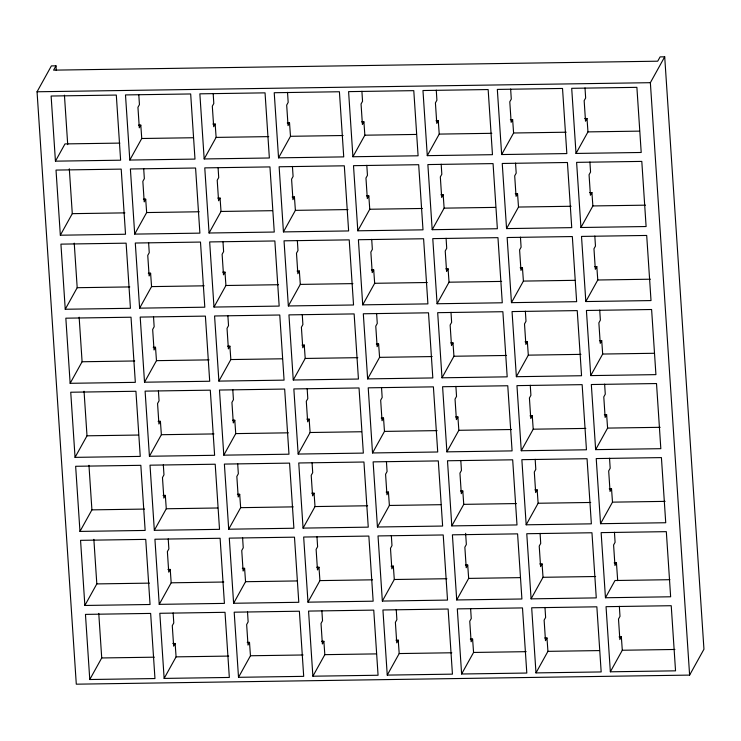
<?xml version="1.0" encoding="UTF-8"?>
<svg xmlns="http://www.w3.org/2000/svg" width="741" height="741" viewBox="0 0 741 741"><rect width="100%" height="100%" fill="white"/><g stroke="black" fill="none" stroke-linecap="round" stroke-linejoin="round"><path stroke-width="1.11" d="M55.983 65.838L53.593 70.145L657.721 61.197L660.111 56.881L664.705 56.816L703.95 649.227L689.612 675.097L76.295 684.184L37.05 91.773L51.388 65.903L55.983 65.838L56.288 70.46M55.436 161.158L51.12 96.024L116.309 95.061L120.616 160.195L55.436 161.158L64.995 143.911L119.885 143.096M60.336 235.212L56.02 170.078L121.209 169.115L125.525 234.239L60.336 235.212L72.285 213.658L69.311 168.791M138.521 125.155L140.799 125.118L139.299 127.813L137.946 107.297L139.438 104.601L138.789 94.561M129.805 160.056L125.488 94.922L190.678 93.959L194.985 159.093L129.805 160.056L141.753 138.502L140.799 125.118M65.245 309.256L60.929 244.132L126.118 243.168L130.435 308.293L65.245 309.256L77.194 287.703L74.239 243.141M143.421 199.209L145.699 199.172L144.208 201.867L142.846 181.341L144.347 178.646L143.698 168.615M134.705 234.11L130.388 168.976L195.578 168.012L199.894 233.137L134.705 234.11L146.653 212.556L145.699 199.172M70.145 383.31L65.838 318.185L131.018 317.213L135.334 382.347L70.145 383.31L82.094 361.756L79.148 317.194M212.889 124.053L215.168 124.016L213.677 126.711L212.315 106.195L213.806 103.499L213.167 93.459M204.173 158.954L199.857 93.829L265.046 92.857L269.363 157.99L204.173 158.954L216.122 137.4L215.168 124.016M148.33 273.253L150.608 273.225L149.117 275.921L147.755 255.395L149.247 252.7L148.608 242.668M139.614 308.163L135.297 243.029L200.487 242.066L204.803 307.191L139.614 308.163L151.562 286.6L150.608 273.225M75.054 457.364L70.738 392.23L135.927 391.267L140.244 456.4L75.054 457.364L87.003 435.81L84.048 391.248M217.789 198.106L220.068 198.069L218.576 200.765L217.215 180.239L218.715 177.544L218.067 167.512M209.073 233.007L204.766 167.874L269.946 166.91L274.263 232.044L209.073 233.007L221.022 211.454L220.068 198.069M153.239 347.307L155.517 347.27L154.017 349.965L152.665 329.449L154.156 326.753L153.507 316.713M144.523 382.208L140.206 317.083L205.396 316.111L209.703 381.245L144.523 382.208L156.471 360.654L155.517 347.27M287.258 122.95L289.536 122.913L288.045 125.609L286.684 105.092L288.175 102.397L287.536 92.356M278.542 157.852L274.226 92.727L339.415 91.754L343.731 156.888L278.542 157.852L290.491 136.298L289.536 122.913M79.963 531.417L75.647 466.284L140.836 465.32L145.153 530.445L79.963 531.417L91.912 509.864L88.957 465.302M222.698 272.151L224.977 272.123L223.486 274.818L222.124 254.293L223.615 251.597L222.976 241.566M213.982 307.061L209.666 241.927L274.855 240.964L279.172 306.089L213.982 307.061L225.931 285.498L224.977 272.123M158.139 421.36L160.417 421.323L158.926 424.019L157.564 403.502L159.065 400.807L158.417 390.766M149.423 456.261L145.106 391.128L210.296 390.164L214.612 455.298L149.423 456.261L161.371 434.708L160.417 421.323M292.158 197.004L294.436 196.967L292.945 199.662L291.584 179.137L293.084 176.451L292.436 166.41M283.442 231.905L279.135 166.771L344.315 165.808L348.631 230.942L283.442 231.905L295.39 210.351L294.436 196.967M84.863 605.462L80.556 540.337L145.736 539.374L150.053 604.499L84.863 605.462L96.812 583.908L93.866 539.346M227.607 346.204L229.886 346.167L228.385 348.863L227.033 328.346L228.524 325.651L227.876 315.61M218.891 381.106L214.575 315.981L279.765 315.008L284.072 380.142L218.891 381.106L230.84 359.552L229.886 346.167M361.627 121.848L363.905 121.811L362.414 124.507L361.052 103.99L362.544 101.295L361.904 91.254M352.911 156.749L348.594 91.625L413.784 90.652L418.1 155.786L352.911 156.749L364.859 135.195L363.905 121.811M163.048 495.414L165.326 495.377L163.835 498.072L162.474 477.547L163.965 474.851L163.326 464.82M154.332 530.315L150.015 465.181L215.205 464.218L219.521 529.343L154.332 530.315L166.28 508.761L165.326 495.377M297.067 271.049L299.345 271.021L297.854 273.716L296.493 253.19L297.984 250.495L297.345 240.464M288.351 305.959L284.035 240.825L349.224 239.862L353.54 304.986L288.351 305.959L300.3 284.396L299.345 271.021M89.772 679.516L85.456 614.391L150.645 613.418L154.962 678.552L89.772 679.516L101.721 657.962L98.766 613.4M232.507 420.258L234.786 420.221L233.295 422.916L231.933 402.4L233.434 399.705L232.785 389.664M223.791 455.159L219.475 390.035L284.664 389.062L288.981 454.196L223.791 455.159L235.74 433.605L234.786 420.221M366.536 195.902L368.814 195.865L367.314 198.56L365.961 178.035L367.453 175.348L366.804 165.308M167.957 569.458L170.235 569.431L168.735 572.117L167.383 551.6L168.874 548.905L168.226 538.874M357.81 230.803L353.503 165.669L418.684 164.706L423 229.84L357.81 230.803L369.759 209.249L368.814 195.865M159.232 604.36L154.925 539.235L220.105 538.272L224.421 603.396L159.232 604.36L171.18 582.806L170.235 569.431M301.976 345.102L304.255 345.065L302.763 347.761L301.402 327.244L302.893 324.549L302.254 314.508M293.26 380.003L288.944 314.879L354.133 313.915L358.44 379.04L293.26 380.003L305.209 358.449L304.255 345.065M435.995 120.746L438.274 120.709L436.782 123.404L435.421 102.888L436.912 100.192L436.273 90.152M427.279 155.647L422.963 90.522L488.152 89.55L492.469 154.684L427.279 155.647L439.228 134.093L438.274 120.709M237.416 494.312L239.695 494.275L238.204 496.97L236.842 476.444L238.333 473.749L237.694 463.718M228.7 529.213L224.384 464.079L289.574 463.116L293.89 528.24L228.7 529.213L240.649 507.659L239.695 494.275M371.436 269.946L373.714 269.919L372.223 272.614L370.861 252.088L372.353 249.393L371.713 239.362M362.72 304.857L358.403 239.723L423.593 238.759L427.909 303.884L362.72 304.857L374.668 283.294L373.714 269.919M172.857 643.512L175.135 643.475L173.644 646.171L172.282 625.654L173.774 622.959L173.135 612.918M164.141 678.413L159.824 613.289L225.014 612.316L229.33 677.45L164.141 678.413L176.089 656.859L175.135 643.475M306.876 419.156L309.154 419.119L307.663 421.814L306.302 401.298L307.802 398.602L307.154 388.562M298.16 454.057L293.844 388.932L359.033 387.96L363.349 453.094L298.16 454.057L310.108 432.503L309.154 419.119M440.904 194.8L443.183 194.763L441.682 197.458L440.33 176.932L441.821 174.246L441.173 164.206M432.188 229.701L427.872 164.567L493.061 163.604L497.368 228.737L432.188 229.701L444.128 208.147L443.183 194.763M242.326 568.356L244.604 568.328L243.104 571.024L241.751 550.498L243.243 547.803L242.594 537.771M233.61 603.267L229.293 538.133L294.483 537.169L298.79 602.294L233.61 603.267L245.549 581.704L244.604 568.328M376.345 344L378.623 343.963L377.132 346.658L375.77 326.142L377.262 323.447L376.623 313.406M367.629 378.901L363.312 313.776L428.502 312.813L432.818 377.938L367.629 378.901L379.577 357.347L378.623 343.963M510.364 119.644L512.642 119.607L511.151 122.302L509.789 101.786L511.281 99.09L510.642 89.05M501.648 154.545L497.331 89.42L562.521 88.448L566.837 153.582L501.648 154.545L513.596 132.991L512.642 119.607M311.785 493.21L314.064 493.173L312.572 495.868L311.211 475.342L312.702 472.656L312.063 462.616M303.069 528.111L298.753 462.977L363.942 462.014L368.258 527.147L303.069 528.111L315.018 506.557L314.064 493.173M445.804 268.844L448.083 268.816L446.591 271.512L445.23 250.986L446.721 248.291L446.082 238.259M247.225 642.41L249.504 642.373L248.013 645.068L246.651 624.552L248.142 621.856L247.503 611.816M437.088 303.754L432.772 238.621L497.961 237.657L502.278 302.782L437.088 303.754L449.037 282.191L448.083 268.816M238.509 677.311L234.193 612.186L299.383 611.214L303.699 676.348L238.509 677.311L250.458 655.757L249.504 642.373M381.245 418.054L383.523 418.017L382.032 420.712L380.67 400.196L382.171 397.5L381.522 387.46M372.528 452.955L368.221 387.83L433.402 386.858L437.718 451.991L372.528 452.955L384.477 431.401L383.523 418.017M515.273 193.697L517.551 193.66L516.051 196.356L514.699 175.839L516.19 173.144L515.541 163.103M506.557 228.599L502.241 163.465L567.43 162.501L571.737 227.635L506.557 228.599L518.505 207.045L517.551 193.66M316.694 567.254L318.973 567.226L317.472 569.922L316.12 549.396L317.611 546.701L316.963 536.669M307.978 602.164L303.662 537.03L368.851 536.067L373.158 601.192L307.978 602.164L319.927 580.601L318.973 567.226M450.713 342.898L452.992 342.861L451.501 345.556L450.139 325.04L451.63 322.344L450.991 312.304M441.997 377.799L437.681 312.674L502.87 311.711L507.187 376.836L441.997 377.799L453.946 356.245L452.992 342.861M584.732 118.541L587.011 118.504L585.52 121.2L584.158 100.683L585.649 97.988L585.01 87.947M576.016 153.443L571.7 88.318L636.889 87.345L641.206 152.479L576.016 153.443L587.965 131.889L587.011 118.504M386.154 492.107L388.432 492.07L386.941 494.766L385.579 474.24L387.071 471.554L386.431 461.513M377.438 527.008L373.121 461.875L438.311 460.911L442.627 526.045L377.438 527.008L389.386 505.455L388.432 492.07M520.173 267.742L522.451 267.714L520.96 270.409L519.598 249.884L521.099 247.188L520.451 237.157M321.594 641.308L323.873 641.271L322.381 643.966L321.02 623.45L322.52 620.754L321.872 610.714M511.457 302.652L507.14 237.518L572.33 236.555L576.646 301.68L511.457 302.652L523.405 281.089L522.451 267.714M312.878 676.209L308.562 611.084L373.751 610.112L378.067 675.246L312.878 676.209L324.827 654.655L323.873 641.271M455.613 416.951L457.901 416.914L456.4 419.61L455.039 399.093L456.539 396.398L455.891 386.357M689.612 675.097L650.366 82.686L664.705 56.816M446.897 451.853L442.59 386.728L507.77 385.755L512.087 450.889L446.897 451.853L458.846 430.299L457.901 416.914M589.641 192.595L591.92 192.558L590.42 195.254L589.067 174.737L590.558 172.042L589.91 162.001M580.925 227.496L576.609 162.362L641.799 161.399L646.106 226.533L580.925 227.496L592.874 205.942L591.92 192.558M391.063 566.152L393.341 566.124L391.841 568.819L390.488 548.294L391.98 545.598L391.331 535.567M382.347 601.062L378.03 535.928L443.22 534.965L447.527 600.09L382.347 601.062L394.295 579.499L393.341 566.124M525.082 341.796L527.36 341.768L525.869 344.454L524.508 323.937L525.999 321.242L525.36 311.201M516.366 376.697L512.05 311.572L577.239 310.609L581.555 375.733L516.366 376.697L528.314 355.143L527.36 341.768M460.522 491.005L462.801 490.968L461.31 493.663L459.948 473.138L461.439 470.452L460.8 460.411M451.806 525.906L447.49 460.772L512.679 459.809L516.996 524.943L451.806 525.906L463.755 504.352L462.801 490.968M594.541 266.64L596.82 266.612L595.329 269.307L593.967 248.781L595.468 246.086L594.819 236.055M395.963 640.205L398.241 640.168L396.75 642.864L395.388 622.347L396.889 619.652L396.24 609.611M585.825 301.55L581.509 236.416L646.698 235.453L651.015 300.577L585.825 301.55L597.774 279.996L596.82 266.612M387.247 675.107L382.93 609.982L448.12 609.019L452.436 674.143L387.247 675.107L399.195 653.553L398.241 640.168M529.991 415.849L532.27 415.812L530.769 418.508L529.417 397.991L530.908 395.296L530.26 385.255M521.266 450.75L516.959 385.626L582.139 384.653L586.455 449.787L521.266 450.75L533.214 429.196L532.27 415.812M465.431 565.05L467.71 565.022L466.219 567.717L464.857 547.191L466.348 544.496L465.635 533.344M456.715 599.96L452.399 534.826L517.588 533.863L521.905 598.987L456.715 599.96L468.664 578.397L467.71 565.022M599.45 340.693L601.729 340.665L600.238 343.352L598.876 322.835L600.367 320.14L599.728 310.099M590.734 375.594L586.418 310.47L651.608 309.506L655.924 374.631L590.734 375.594L602.683 354.041L601.729 340.665M534.891 489.903L537.169 489.866L535.678 492.561L534.317 472.036L535.808 469.349L535.169 459.309M526.175 524.804L521.859 459.67L587.048 458.707L591.364 523.841L526.175 524.804L538.123 503.25L537.169 489.866M470.331 639.103L472.61 639.066L471.119 641.762L469.757 621.245L471.257 618.55L470.609 608.509M461.615 674.004L457.308 608.88L522.488 607.916L526.805 673.041L461.615 674.004L473.564 652.451L472.61 639.066M604.36 414.747L606.638 414.71L605.138 417.405L603.785 396.889L605.277 394.193L604.628 384.153M595.644 449.648L591.327 384.523L656.517 383.551L660.824 448.685L595.644 449.648L607.592 428.094L606.638 414.71M539.8 563.947L542.079 563.92L540.587 566.615L539.226 546.089L540.717 543.394L540.078 533.363M531.084 598.858L526.768 533.724L591.957 532.76L596.273 597.885L531.084 598.858L543.033 577.295L542.079 563.92M609.259 488.801L611.538 488.764L610.047 491.459L608.685 470.943L610.176 468.247L609.537 458.207M600.543 523.702L596.227 458.568L661.417 457.605L665.733 522.738L600.543 523.702L612.492 502.148L611.538 488.764M544.7 638.001L546.978 637.964L545.487 640.659L544.126 620.143L545.626 617.448L544.978 607.407M535.984 672.902L531.677 607.777L596.857 606.814L601.173 671.939L535.984 672.902L547.932 651.348L546.978 637.964M614.169 562.845L616.447 562.817L614.956 565.513L613.594 544.987L615.086 542.292L614.446 532.26M605.453 597.755L601.136 532.622L666.326 531.658L670.642 596.783L605.453 597.755L615.011 580.509L669.901 579.694M619.078 636.899L621.356 636.871L619.856 639.557L618.503 619.041L619.995 616.345L619.346 606.305M610.352 671.8L606.045 606.675L671.226 605.712L675.542 670.837L610.352 671.8L622.301 650.246L621.356 636.871M37.05 91.773L650.366 82.686M141.753 138.502L193.216 137.743M216.122 137.4L268.724 136.622M290.491 136.298L343.092 135.52M364.859 135.195L416.322 134.436M439.228 134.093L491.829 133.315M513.596 132.991L566.207 132.213M587.965 131.889L639.427 131.129M72.285 213.658L124.896 212.871M146.653 212.556L199.264 211.769M221.022 211.454L272.484 210.685M295.39 210.351L348.001 209.573M369.759 209.249L422.37 208.471M444.128 208.147L495.599 207.378M518.505 207.045L571.107 206.267M592.874 205.942L645.476 205.164M77.194 287.703L129.795 286.924M151.562 286.6L204.173 285.822M225.931 285.498L278.542 284.72M300.3 284.396L352.911 283.618M374.668 283.294L427.279 282.516M449.037 282.191L501.648 281.413M523.405 281.089L574.868 280.33M597.774 279.996L650.385 279.209M82.094 361.756L134.705 360.978M156.471 360.654L209.073 359.876M230.84 359.552L282.302 358.792M305.209 358.449L357.81 357.671M379.577 357.347L432.179 356.569M453.946 356.245L506.548 355.467M528.314 355.143L580.916 354.365M602.683 354.041L654.146 353.281M87.003 435.81L138.465 435.041M161.371 434.708L213.982 433.93M235.74 433.605L288.351 432.827M310.108 432.503L361.571 431.744M384.477 431.401L437.088 430.623M458.846 430.299L511.457 429.521M533.214 429.196L585.825 428.418M607.592 428.094L660.194 427.316M91.912 509.864L144.514 509.076M166.28 508.761L217.743 507.993M240.649 507.659L293.251 506.872M315.018 506.557L367.629 505.77M389.386 505.455L440.849 504.686M463.755 504.352L516.366 503.574M538.123 503.25L590.734 502.472M612.492 502.148L665.103 501.37M96.812 583.908L149.423 583.13M171.18 582.806L223.791 582.028M245.549 581.704L297.021 580.944M319.927 580.601L372.528 579.823M394.295 579.499L446.897 578.721M468.664 578.397L520.126 577.637M543.033 577.295L595.634 576.517M101.721 657.962L154.332 657.184M176.089 656.859L228.7 656.081M250.458 655.757L303.069 654.979M324.827 654.655L376.289 653.895M399.195 653.553L451.806 652.775M473.564 652.451L526.175 651.672M547.932 651.348L599.404 650.589M622.301 650.246L674.912 649.468M616.447 562.817L617.698 580.657M64.439 95.181L67.718 144.643"/></g></svg>
